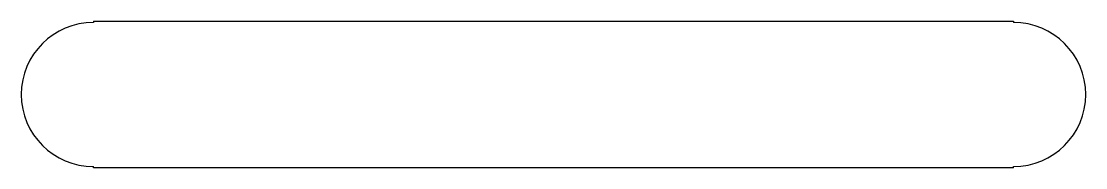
# Model space of a CAD drawing. Header units: millimetres. Extents: x -347 to 347, y -48 to 48.
import ezdxf

# ---------------------------------------------------------------- set-up
doc = ezdxf.new("R2010")
doc.units = ezdxf.units.MM

msp = doc.modelspace()

# ---------------------------------------------------------------- linework, layer by layer
at = {"color": 7, "linetype": 'Continuous', "lineweight": 25}
for p, q in [((-300, 47.8), (-300, 47)), ((-300, 47.8), (300, 47.8)), ((300, 47.8), (300, 47)), ((-300, -47.8), (-300, -47)), ((300, -47.8), (-300, -47.8)), ((300, -47.8), (300, -47))]:
    msp.add_line(p, q, dxfattribs=at)
for centre, start, end in [((-300, 0), 90, 270), ((300, 0), 270, 90)]:
    msp.add_arc(centre, 47, start, end, dxfattribs=at)

doc.saveas('drawing.dxf')
